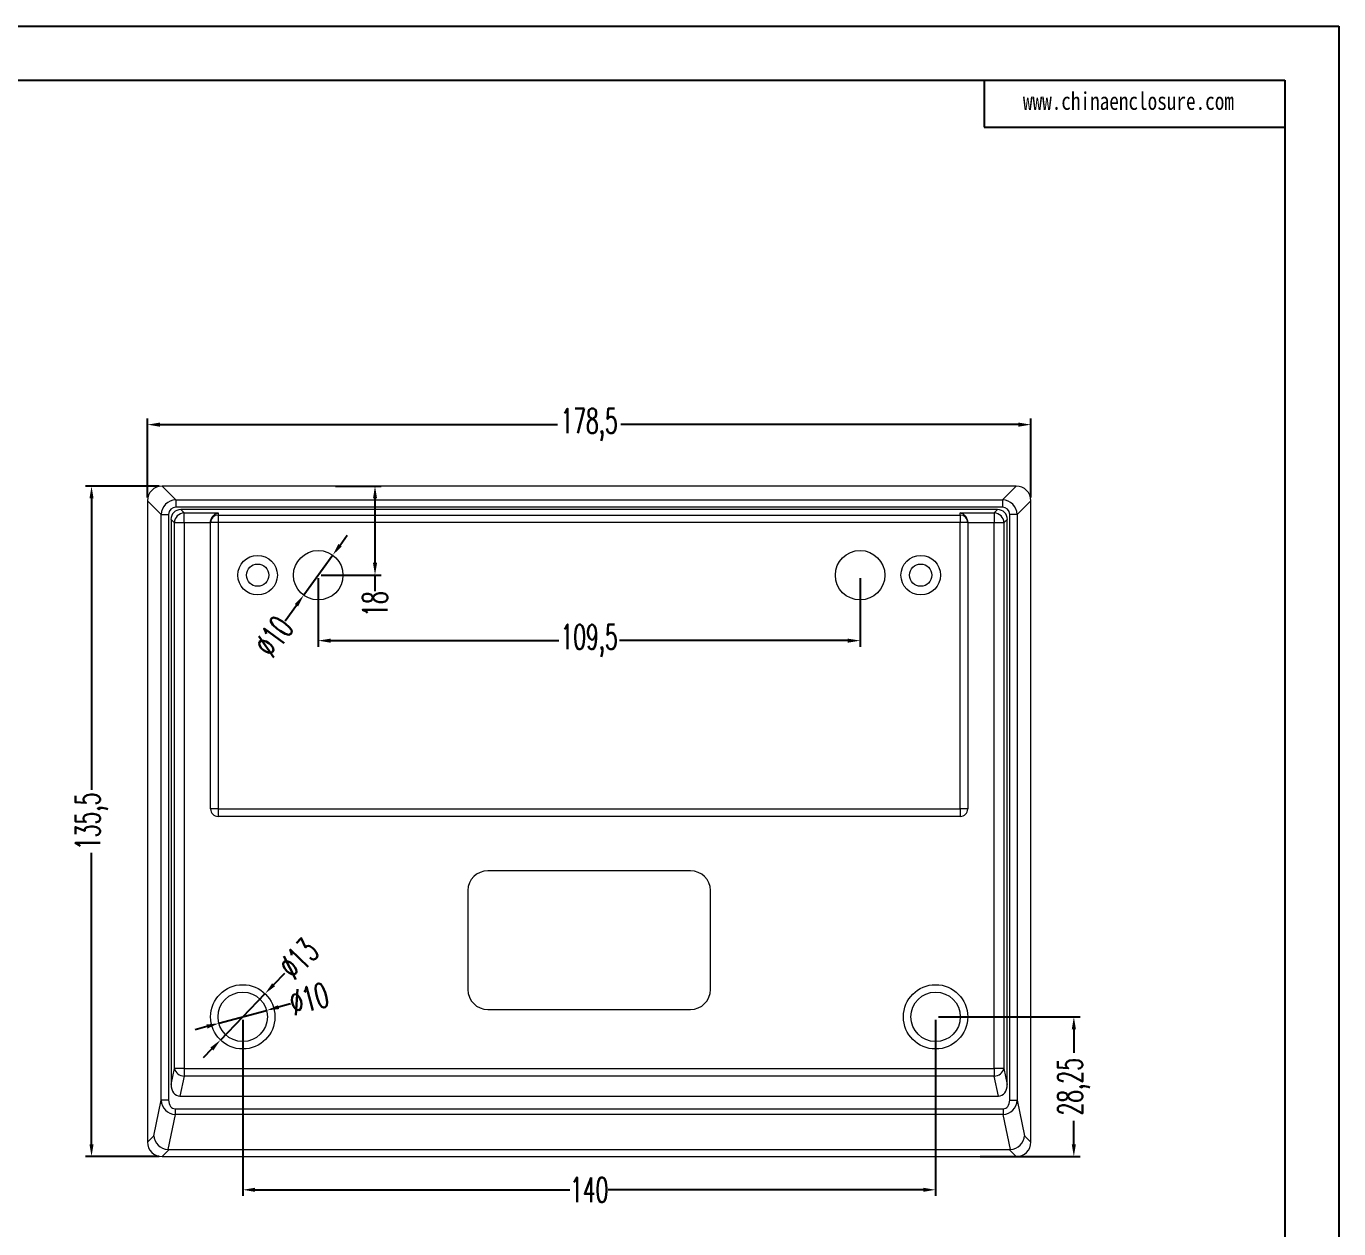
# Model space of a CAD drawing. Header units: inches. Extents: x 1862 to 3284, y 889 to 1348.
# Drawn here: x 3018.6 to 3283.8, y 1105.4 to 1348.4 of the extents above; entities that cross this region are included whole.
import ezdxf

# ---------------------------------------------------------------- set-up
doc = ezdxf.new("R2010")
doc.units = ezdxf.units.IN
doc.header["$LTSCALE"] = 0.5
doc.layers.add('文字', color=81, linetype='Continuous')
doc.styles.add('SLDTEXTSTYLE2', font='TXT', dxfattribs={"width": 0.6, "bigfont": 'bigfont'})
doc.styles.add('宋体', font='', dxfattribs={"width": 0.8, "height": 3.5})
doc.styles.get('宋体').set_extended_font_data('SimSun')
doc.dimstyles.new('5', dxfattribs={"dimtxt": 5, "dimasz": 2.5, "dimexe": 1.25, "dimexo": 0.625, "dimtad": 0, "dimzin": 12, "dimtxsty": 'SLDTEXTSTYLE2', "dimcen": 2.5, "dimclrd": 3, "dimclre": 3, "dimclrt": 256, "dimadec": 0, "dimazin": 0, "dimtfac": 1, "dimtmove": 0, "dimatfit": 3, "dimfxl": 1, "dimarcsym": 0})

# ---------------------------------------------------------------- blocks, each defined once
blk = doc.blocks.new('*D261')
at = {"color": 3, "lineweight": -2}
for p, q in [((3043.06, 1253.16), (3043.06, 1269.16)), ((3045.56, 1267.91), (3125.93, 1267.91)), ((3219.06, 1267.91), (3138.68, 1267.91)), ((3221.56, 1253.16), (3221.56, 1269.16))]:
    blk.add_line(p, q, dxfattribs=at)
at = {"color": 3}
for points in [[(3045.56, 1268.33), (3045.56, 1267.49), (3043.06, 1267.91)], [(3219.06, 1268.33), (3219.06, 1267.49), (3221.56, 1267.91)]]:
    blk.add_solid(points, dxfattribs=at)
at = {"layer": 'Defpoints', "color": 0}
for p in [(3221.56, 1267.91), (3043.06, 1252.53), (3221.56, 1252.53)]:
    blk.add_point(p, dxfattribs=at)
at = {"insert": (3132.31, 1267.91), "char_height": 5, "attachment_point": 5, "style": 'SLDTEXTSTYLE2'}
blk.add_mtext('178,5', dxfattribs=at)
blk = doc.blocks.new('*D262')
at = {"color": 3, "lineweight": -2}
for p, q in [((3045.39, 1255.49), (3030.5, 1255.49)), ((3031.75, 1252.99), (3031.75, 1194.11)), ((3031.75, 1122.49), (3031.75, 1181.36)), ((3045.39, 1119.99), (3030.5, 1119.99))]:
    blk.add_line(p, q, dxfattribs=at)
at = {"color": 3}
for points in [[(3031.33, 1252.99), (3032.16, 1252.99), (3031.75, 1255.49)], [(3031.33, 1122.49), (3032.16, 1122.49), (3031.75, 1119.99)]]:
    blk.add_solid(points, dxfattribs=at)
at = {"layer": 'Defpoints', "color": 0}
for p in [(3046.01, 1255.49), (3031.75, 1119.99), (3046.01, 1119.99)]:
    blk.add_point(p, dxfattribs=at)
at = {"insert": (3031.75, 1187.74), "char_height": 5, "attachment_point": 5, "rotation": 90, "style": 'SLDTEXTSTYLE2'}
blk.add_mtext('135,5', dxfattribs=at)
blk = doc.blocks.new('*D264')
at = {"color": 3, "lineweight": -2}
for p, q in [((3202.93, 1148.24), (3231.5, 1148.24)), ((3230.25, 1145.74), (3230.25, 1140.99)), ((3230.25, 1122.49), (3230.25, 1127.24)), ((3211.3, 1119.99), (3231.5, 1119.99))]:
    blk.add_line(p, q, dxfattribs=at)
at = {"color": 3}
for points in [[(3229.83, 1145.74), (3230.67, 1145.74), (3230.25, 1148.24)], [(3229.83, 1122.49), (3230.67, 1122.49), (3230.25, 1119.99)]]:
    blk.add_solid(points, dxfattribs=at)
at = {"layer": 'Defpoints', "color": 0}
for p in [(3202.31, 1148.24), (3210.68, 1119.99), (3230.25, 1119.99)]:
    blk.add_point(p, dxfattribs=at)
at = {"insert": (3230.25, 1134.11), "char_height": 5, "attachment_point": 5, "rotation": 90, "style": 'SLDTEXTSTYLE2'}
blk.add_mtext('28,25', dxfattribs=at)
blk = doc.blocks.new('*D265')
at = {"color": 3, "lineweight": -2}
for p, q in [((3062.31, 1147.61), (3062.31, 1112.03)), ((3202.31, 1147.61), (3202.31, 1112.03)), ((3064.81, 1113.28), (3128.43, 1113.28)), ((3199.81, 1113.28), (3136.18, 1113.28))]:
    blk.add_line(p, q, dxfattribs=at)
at = {"color": 3}
for points in [[(3064.81, 1113.7), (3064.81, 1112.87), (3062.31, 1113.28)], [(3199.81, 1113.7), (3199.81, 1112.87), (3202.31, 1113.28)]]:
    blk.add_solid(points, dxfattribs=at)
at = {"layer": 'Defpoints', "color": 0}
for p in [(3062.31, 1148.24), (3202.31, 1148.24), (3202.31, 1113.28)]:
    blk.add_point(p, dxfattribs=at)
at = {"insert": (3132.31, 1113.28), "char_height": 5, "attachment_point": 5, "style": 'SLDTEXTSTYLE2'}
blk.add_mtext('140', dxfattribs=at)
blk = doc.blocks.new('*D266')
at = {"color": 3, "lineweight": -2}
for p, q in [((3070.76, 1157.02), (3068.55, 1154.72)), ((3057.8, 1143.55), (3066.81, 1152.92)), ((3056.07, 1141.75), (3054.34, 1139.95))]:
    blk.add_line(p, q, dxfattribs=at)
at = {"color": 3}
for points in [[(3068.25, 1155.01), (3068.85, 1154.44), (3066.81, 1152.92)], [(3055.77, 1142.04), (3056.37, 1141.46), (3057.8, 1143.55)]]:
    blk.add_solid(points, dxfattribs=at)
at = {"layer": 'Defpoints', "color": 0}
for p in [(3066.81, 1152.92), (3057.8, 1143.55)]:
    blk.add_point(p, dxfattribs=at)
at = {"insert": (3073.61, 1160), "char_height": 5, "attachment_point": 5, "rotation": 46.1268, "style": 'SLDTEXTSTYLE2'}
blk.add_mtext('∅13', dxfattribs=at)
blk = doc.blocks.new('*D267')
at = {"color": 3, "lineweight": -2}
for p, q in [((3057.48, 1146.93), (3067.13, 1149.54)), ((3071.96, 1150.85), (3069.55, 1150.2)), ((3055.07, 1146.28), (3052.66, 1145.62))]:
    blk.add_line(p, q, dxfattribs=at)
at = {"color": 3}
for points in [[(3069.44, 1150.6), (3069.66, 1149.8), (3067.13, 1149.54)], [(3054.96, 1146.68), (3055.18, 1145.87), (3057.48, 1146.93)]]:
    blk.add_solid(points, dxfattribs=at)
at = {"layer": 'Defpoints', "color": 0}
for p in [(3067.13, 1149.54), (3057.48, 1146.93)]:
    blk.add_point(p, dxfattribs=at)
at = {"insert": (3075.7, 1151.87), "char_height": 5, "attachment_point": 5, "rotation": 15.1593, "style": 'SLDTEXTSTYLE2'}
blk.add_mtext('∅10', dxfattribs=at)
blk = doc.blocks.new('*D268')
at = {"color": 3, "lineweight": -2}
for p, q in [((3077.56, 1236.86), (3077.56, 1223.01)), ((3187.06, 1236.86), (3187.06, 1223.01)), ((3080.06, 1224.26), (3126.18, 1224.26)), ((3184.56, 1224.26), (3138.43, 1224.26))]:
    blk.add_line(p, q, dxfattribs=at)
at = {"color": 3}
for points in [[(3080.06, 1224.67), (3080.06, 1223.84), (3077.56, 1224.26)], [(3184.56, 1224.67), (3184.56, 1223.84), (3187.06, 1224.26)]]:
    blk.add_solid(points, dxfattribs=at)
at = {"layer": 'Defpoints', "color": 0}
for p in [(3077.56, 1237.49), (3187.06, 1237.49), (3187.06, 1224.26)]:
    blk.add_point(p, dxfattribs=at)
at = {"insert": (3132.31, 1224.26), "char_height": 5, "attachment_point": 5, "style": 'SLDTEXTSTYLE2'}
blk.add_mtext('109,5', dxfattribs=at)
blk = doc.blocks.new('*D269')
at = {"color": 3, "lineweight": -2}
for p, q in [((3081.07, 1255.49), (3090.28, 1255.49)), ((3089.03, 1252.99), (3089.03, 1239.99)), ((3078.18, 1237.49), (3090.28, 1237.49)), ((3089.03, 1237.49), (3089.03, 1234.29))]:
    blk.add_line(p, q, dxfattribs=at)
at = {"color": 3}
for points in [[(3088.62, 1252.99), (3089.45, 1252.99), (3089.03, 1255.49)], [(3088.62, 1239.99), (3089.45, 1239.99), (3089.03, 1237.49)]]:
    blk.add_solid(points, dxfattribs=at)
at = {"layer": 'Defpoints', "color": 0}
for p in [(3080.44, 1255.49), (3089.03, 1255.49), (3077.56, 1237.49)]:
    blk.add_point(p, dxfattribs=at)
at = {"insert": (3089.03, 1231.66), "char_height": 5, "attachment_point": 5, "rotation": 90, "style": 'SLDTEXTSTYLE2'}
blk.add_mtext('18', dxfattribs=at)
blk = doc.blocks.new('*D270')
at = {"color": 3, "lineweight": -2}
for p, q in [((3081.97, 1243.55), (3083.43, 1245.58)), ((3080.5, 1241.53), (3074.62, 1233.44)), ((3070.85, 1228.25), (3073.15, 1231.42))]:
    blk.add_line(p, q, dxfattribs=at)
at = {"color": 3}
for points in [[(3081.63, 1243.8), (3082.3, 1243.31), (3080.5, 1241.53)], [(3072.81, 1231.66), (3073.49, 1231.17), (3074.62, 1233.44)]]:
    blk.add_solid(points, dxfattribs=at)
at = {"layer": 'Defpoints', "color": 0}
for p in [(3080.5, 1241.53), (3074.62, 1233.44)]:
    blk.add_point(p, dxfattribs=at)
at = {"insert": (3068.57, 1225.11), "char_height": 5, "attachment_point": 5, "rotation": 54.0088, "style": 'SLDTEXTSTYLE2'}
blk.add_mtext('∅10', dxfattribs=at)

msp = doc.modelspace()

# ---------------------------------------------------------------- linework, layer by layer
for p, q in [((2634.646, 1348.419), (3283.778, 1348.419)), ((3283.778, 1348.419), (3283.778, 889.437)), ((2651.443, 1337.491), (3272.85, 1337.491)), ((3212.138, 1337.491), (3212.138, 1328.005)), ((3272.85, 1337.491), (3272.85, 900.365)), ((3212.138, 1328.005), (3272.85, 1328.005))]:
    msp.add_line(p, q)
at = {"color": 7, "linetype": 'Continuous', "lineweight": 15}
for p, q in [((3046.013, 1255.487), (3048.792, 1252.708)), ((3218.604, 1255.487), (3046.013, 1255.487)), ((3215.825, 1252.708), (3218.604, 1255.487)), ((3045.837, 1249.753), (3043.058, 1252.532)), ((3043.058, 1252.532), (3043.058, 1122.941)), ((3048.792, 1252.708), (3215.825, 1252.708)), ((3048.792, 1252.708), (3048.792, 1251.23)), ((3215.825, 1252.708), (3215.825, 1251.23)), ((3221.558, 1252.532), (3218.779, 1249.753)), ((3221.558, 1122.941), (3221.558, 1252.532)), ((3045.837, 1131.388), (3045.837, 1249.753)), ((3045.837, 1249.753), (3047.314, 1249.753)), ((3047.314, 1249.753), (3047.314, 1131.388)), ((3215.825, 1251.23), (3048.792, 1251.23)), ((3049.778, 1250.737), (3050.456, 1250.058)), ((3214.839, 1250.737), (3049.778, 1250.737)), ((3050.456, 1250.058), (3057.308, 1250.058)), ((3050.456, 1248.089), (3050.456, 1250.058)), ((3057.308, 1250.058), (3057.308, 1249.633)), ((3057.308, 1249.633), (3207.308, 1249.633)), ((3057.308, 1249.633), (3057.308, 1248.156)), ((3207.308, 1249.633), (3207.308, 1250.058)), ((3207.308, 1250.058), (3214.16, 1250.058)), ((3207.308, 1249.633), (3207.308, 1248.156)), ((3214.16, 1250.058), (3214.839, 1250.737)), ((3214.16, 1250.058), (3214.16, 1248.089)), ((3218.779, 1249.753), (3217.302, 1249.753)), ((3217.302, 1131.388), (3217.302, 1249.753)), ((3218.779, 1249.753), (3218.779, 1131.388)), ((3048.486, 1248.089), (3047.808, 1248.767)), ((3047.808, 1248.767), (3047.808, 1134.556)), ((3050.456, 1248.089), (3048.486, 1248.089)), ((3048.486, 1137.784), (3048.486, 1248.089)), ((3050.456, 1248.089), (3050.456, 1137.784)), ((3055.808, 1248.089), (3050.456, 1248.089)), ((3055.808, 1248.156), (3055.808, 1248.245)), ((3055.808, 1190.237), (3055.808, 1248.156)), ((3057.308, 1248.156), (3055.808, 1248.156)), ((3207.308, 1248.156), (3057.308, 1248.156)), ((3057.308, 1248.156), (3057.308, 1190.237)), ((3208.808, 1248.156), (3207.308, 1248.156)), ((3207.308, 1190.237), (3207.308, 1248.156)), ((3208.808, 1248.245), (3208.808, 1248.156)), ((3208.808, 1248.156), (3208.808, 1190.237)), ((3214.16, 1248.089), (3208.808, 1248.089)), ((3216.13, 1248.089), (3214.16, 1248.089)), ((3214.16, 1137.784), (3214.16, 1248.089)), ((3216.808, 1248.767), (3216.13, 1248.089)), ((3216.13, 1248.089), (3216.13, 1137.784)), ((3216.808, 1134.556), (3216.808, 1248.767)), ((3057.308, 1190.237), (3055.808, 1190.237)), ((3057.308, 1190.237), (3207.308, 1190.237)), ((3057.308, 1190.237), (3057.308, 1188.737)), ((3207.308, 1188.737), (3057.308, 1188.737)), ((3207.308, 1190.237), (3207.308, 1188.737)), ((3208.808, 1190.237), (3207.308, 1190.237)), ((3152.808, 1177.737), (3111.808, 1177.737)), ((3107.808, 1173.737), (3107.808, 1153.737)), ((3156.808, 1153.737), (3156.808, 1173.737)), ((3111.808, 1149.737), (3152.808, 1149.737)), ((3047.808, 1134.556), (3048.486, 1137.784)), ((3050.456, 1137.784), (3048.486, 1137.784)), ((3050.456, 1136.252), (3049.612, 1132.237)), ((3050.456, 1137.784), (3214.16, 1137.784)), ((3050.456, 1137.784), (3050.456, 1136.252)), ((3214.16, 1136.252), (3050.456, 1136.252)), ((3214.16, 1137.784), (3214.16, 1136.252)), ((3216.13, 1137.784), (3214.16, 1137.784)), ((3215.004, 1132.237), (3214.16, 1136.252)), ((3216.13, 1137.784), (3216.808, 1134.556)), ((3044.329, 1124.212), (3045.837, 1131.388)), ((3047.314, 1131.388), (3045.837, 1131.388)), ((3049.612, 1132.237), (3215.004, 1132.237)), ((3217.302, 1131.388), (3218.779, 1131.388)), ((3218.779, 1131.388), (3220.287, 1124.212)), ((3048.667, 1128.5), (3047.178, 1121.41)), ((3048.667, 1129.649), (3048.667, 1128.5)), ((3048.667, 1129.649), (3215.949, 1129.649)), ((3215.949, 1128.5), (3048.667, 1128.5)), ((3215.949, 1129.649), (3215.949, 1128.5)), ((3217.439, 1121.41), (3215.949, 1128.5)), ((3043.058, 1122.941), (3044.329, 1124.212)), ((3220.287, 1124.212), (3221.558, 1122.941)), ((3047.423, 1121.397), (3046.013, 1119.987)), ((3046.013, 1119.987), (3218.604, 1119.987)), ((3047.423, 1121.397), (3217.193, 1121.397)), ((3218.604, 1119.987), (3217.193, 1121.397))]:
    msp.add_line(p, q, dxfattribs=at)
for centre, radius in [((3065.308, 1237.487), 4), ((3077.558, 1237.487), 5), ((3187.058, 1237.487), 5), ((3199.308, 1237.487), 4), ((3065.308, 1237.487), 2.25), ((3199.308, 1237.487), 2.25), ((3062.308, 1148.237), 6.5), ((3202.308, 1148.237), 6.5), ((3062.308, 1148.237), 5), ((3202.308, 1148.237), 5)]:
    msp.add_circle(centre, radius, dxfattribs=at)
for centre, radius, start, end in [((3050.527, 1248.017), 2.042, 91.99808, 178.00192), ((3057.297, 1248.144), 1.489, 89.56481, 179.55809), ((3207.319, 1248.144), 1.489, 0.44191, 90.43519), ((3214.089, 1248.017), 2.042, 1.99808, 88.00192), ((3057.308, 1190.237), 1.5, 180, 270), ((3207.308, 1190.237), 1.5, 270, 0), ((3111.808, 1173.737), 4, 90, 180), ((3152.808, 1173.737), 4, 0, 90), ((3111.808, 1153.737), 4, 180, 270), ((3152.808, 1153.737), 4, 270, 0), ((3050.488, 1138.326), 2.074, 195.13346, 269.11057), ((3214.128, 1138.326), 2.074, 270.88943, 344.86654)]:
    msp.add_arc(centre, radius, start, end, dxfattribs=at)
for centre, major_axis, ratio, start_param, end_param in [((3046.104, 1252.44), (-2.186, 2.186), 0.9702875, 5.5128663, 7.0535043), ((3218.512, 1252.44), (2.186, 2.186), 0.9702875, 5.5128663, 7.0535043), ((3048.837, 1249.707), (-2.122, 2.122), 0.9995453, 5.5128663, 7.0535043), ((3215.779, 1249.707), (2.122, 2.122), 0.9995453, 5.5128663, 7.0535043), ((3048.837, 1249.707), (-1.093, 1.093), 0.9702875, 5.5128663, 7.0535043), ((3049.839, 1248.706), (1.458, -1.458), 0.9702875, 2.3712736, 3.9119117), ((3214.777, 1248.706), (1.458, 1.458), 0.9702875, 5.5128663, 7.0535043), ((3215.779, 1249.707), (1.093, 1.093), 0.9702875, 5.5128663, 7.0535043), ((3049.839, 1134.847), (-0.542, -2.578), 0.7591504, 4.9824346, 6.4413789), ((3214.777, 1134.847), (-0.542, 2.578), 0.7591504, 2.983399, 4.4423434), ((3048.837, 1131.607), (0.641, 3.048), 0.9631998, 1.8408419, 3.2997863), ((3048.837, 1131.607), (-0.406, -1.934), 0.7591504, 4.9824346, 6.4413789), ((3215.779, 1131.607), (-0.406, 1.934), 0.7591504, 2.983399, 4.4423434), ((3215.779, 1131.607), (-0.641, 3.048), 0.9631998, 2.983399, 4.4423434), ((3046.104, 1123.033), (-2.186, -2.186), 0.9702875, 5.5128663, 7.0535043), ((3047.284, 1124.212), (2.656, -1.438), 0.9130724, 3.6768541, 5.1357984), ((3217.333, 1124.212), (2.656, 1.438), 0.9130724, 4.2889795, 5.7479239), ((3218.512, 1123.033), (2.186, -2.186), 0.9702875, 5.5128663, 7.0535043), ((3048.325, 1125.254), (1.902, 3.617), 0.7030229, 3.4139632, 3.4956569), ((3216.291, 1125.254), (-1.902, 3.617), 0.7030229, 2.7875284, 2.8692221)]:
    msp.add_ellipse(centre, major_axis=major_axis, ratio=ratio, start_param=start_param, end_param=end_param, dxfattribs=at)
for points in [[(3055.808, 1248.245), (3055.808, 1248.375), (3055.824, 1248.501), (3055.88, 1248.744), (3055.921, 1248.86), (3056.019, 1249.075), (3056.077, 1249.175), (3056.202, 1249.357), (3056.27, 1249.439), (3056.414, 1249.589), (3056.49, 1249.657), (3056.646, 1249.776), (3056.726, 1249.828), (3056.888, 1249.917), (3056.971, 1249.955), (3057.138, 1250.017), (3057.224, 1250.041), (3057.308, 1250.058)], [(3208.808, 1248.245), (3208.808, 1248.375), (3208.792, 1248.501), (3208.736, 1248.744), (3208.695, 1248.86), (3208.597, 1249.075), (3208.539, 1249.175), (3208.414, 1249.357), (3208.346, 1249.439), (3208.202, 1249.589), (3208.126, 1249.657), (3207.97, 1249.776), (3207.89, 1249.828), (3207.728, 1249.917), (3207.646, 1249.955), (3207.478, 1250.017), (3207.392, 1250.041), (3207.308, 1250.058)]]:
    msp.add_open_spline(points, degree=3, knots=[0, 0, 0, 0, 0.125, 0.125, 0.25, 0.25, 0.375, 0.375, 0.5, 0.5, 0.625, 0.625, 0.75, 0.75, 0.875, 0.875, 1, 1, 1, 1], dxfattribs=at)

# ---------------------------------------------------------------- texts
at = {"layer": '文字', "color": 0, "insert": (3219.96, 1335.088), "char_height": 3.56177, "width": 62.57682, "attachment_point": 1, "style": '宋体'}
msp.add_mtext('www.chinaenclosure.com', dxfattribs=at)

# ---------------------------------------------------------------- dimensions: what is measured, and where the dimension line sits
for base, p1, p2, picture, middle in [((3221.558, 1267.909), (3043.058, 1252.532), (3221.558, 1252.532), '*D261', (3132.308, 1267.909)), ((3187.058, 1224.257), (3077.558, 1237.487), (3187.058, 1237.487), '*D268', (3132.308, 1224.257))]:
    dim = msp.add_linear_dim(base=base, p1=p1, p2=p2, dimstyle='5')
    dim.commit()
    dim.dimension.update_dxf_attribs({"geometry": picture, "text_midpoint": middle})
for base, p1, p2, picture, middle in [((3031.746, 1119.987), (3046.013, 1255.487), (3046.013, 1119.987), '*D262', (3031.746, 1187.737)), ((3230.25, 1119.987), (3202.308, 1148.237), (3210.677, 1119.987), '*D264', (3230.25, 1134.112))]:
    dim = msp.add_linear_dim(base=base, p1=p1, p2=p2, angle=90, dimstyle='5')
    dim.commit()
    dim.dimension.update_dxf_attribs({"geometry": picture, "text_midpoint": middle})
dim = msp.add_linear_dim(base=(3089.033, 1255.487), p1=(3077.558, 1237.487), p2=(3080.445, 1255.487), angle=90, dimstyle='5')
dim.commit()
dim.dimension.update_dxf_attribs({"geometry": '*D269', "text_midpoint": (3089.033, 1231.665), "dimtype": 160})
for p1, p2, picture, middle in [((3080.496, 1241.532), (3074.62, 1233.441), '*D270', (3068.57, 1225.111)), ((3057.803, 1143.551), (3066.813, 1152.922), '*D266', (3073.614, 1159.996))]:
    dim = msp.add_diameter_dim_2p(p1=p1, p2=p2, dimstyle='5')
    dim.commit()
    dim.dimension.update_dxf_attribs({"geometry": picture, "text_midpoint": middle, "dimtype": 163})
dim = msp.add_diameter_dim_2p(p1=(3057.482, 1146.929), p2=(3067.134, 1149.544), dimstyle='5')
dim.commit()
dim.dimension.update_dxf_attribs({"geometry": '*D267', "text_midpoint": (3075.7, 1151.865)})
dim = msp.add_linear_dim(base=(3202.308, 1113.282), p1=(3062.308, 1148.237), p2=(3202.308, 1148.237), dimstyle='5')
dim.commit()
dim.dimension.update_dxf_attribs({"geometry": '*D265', "text_midpoint": (3132.308, 1113.282), "dimtype": 160})

doc.saveas('drawing.dxf')
